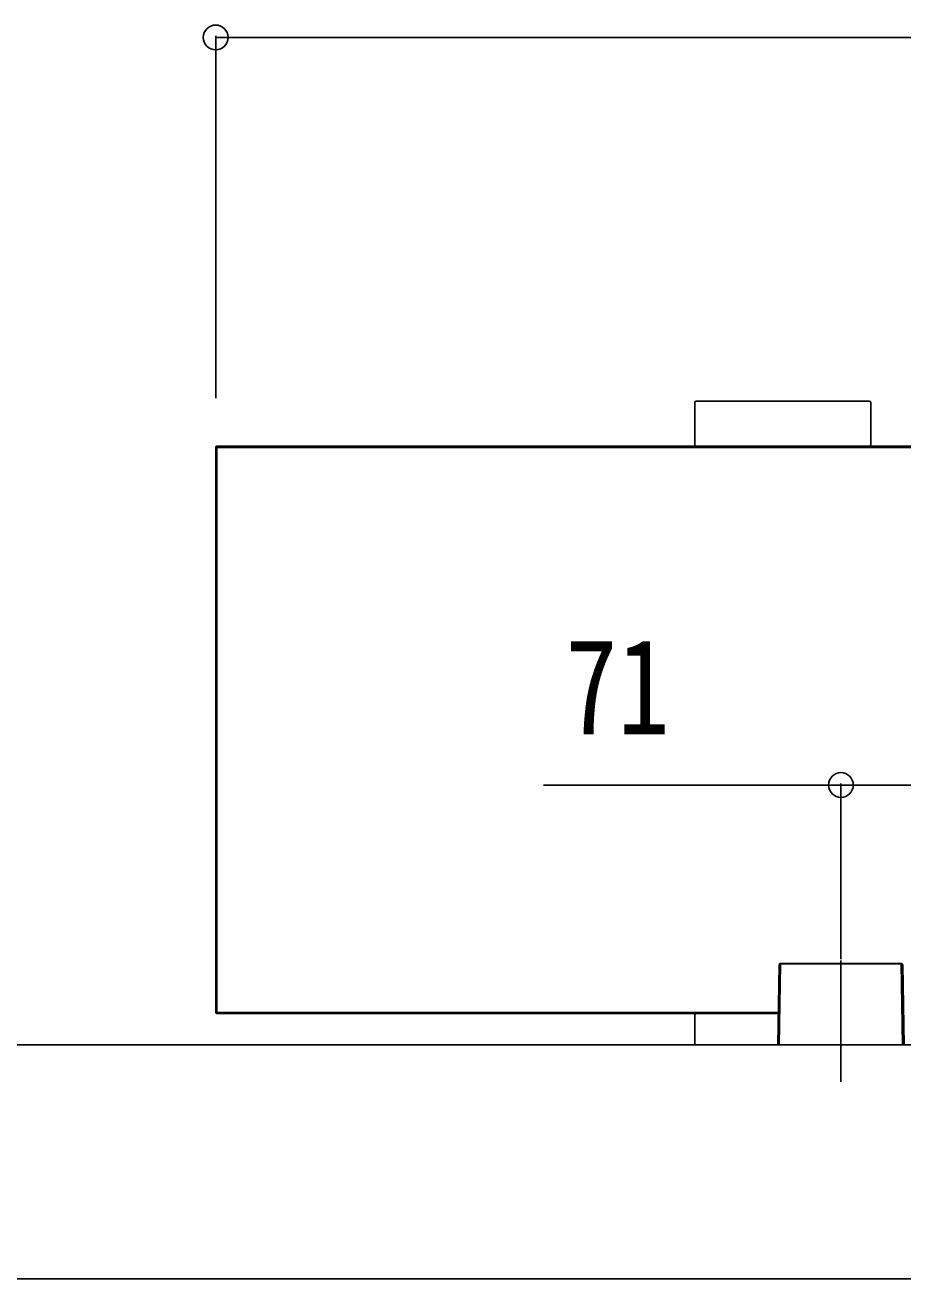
# Model space of a CAD drawing. Units: millimetres, scale not verified. Extents: x -8410 to 8410, y -5940 to 5940.
# Drawn here: x 1565 to 2169, y 4105 to 4967 of the extents above; entities that cross this region are included whole.
import ezdxf
from ezdxf.enums import TextEntityAlignment as Align

# ---------------------------------------------------------------- set-up
doc = ezdxf.new("R2010")
doc.units = ezdxf.units.MM
doc.header["$LTSCALE"] = 30
for name, color, linetype in [('0-3_YKK_13', 4, 'Continuous'), ('0-4_YKK_A1', 4, 'Continuous'), ('0-5_YKK_D', 6, 'Continuous')]:
    doc.layers.add(name, color=color, linetype=linetype)
doc.styles.add('ＭＳ ゴシック', font='')
doc.styles.get('ＭＳ ゴシック').set_extended_font_data('MS Gothic')

msp = doc.modelspace()

# ---------------------------------------------------------------- linework, layer by layer
at = {"layer": '0-3_YKK_13'}
for p, q in [((2026.04, 4678.1), (2026.04, 4707.1)), ((2027.04, 4708.1), (2146.04, 4708.1)), ((2147.04, 4707.1), (2147.04, 4678.1)), ((1696.54, 4676.27), (1696.54, 4287.87)), ((1696.54, 4676.27), (1697.34, 4676.27)), ((1697.34, 4676.27), (1697.34, 4677.07)), ((1697.48, 4677.07), (1697.34, 4677.07)), ((1697.34, 4676.27), (1697.34, 4287.87)), ((1697.34, 4676.27), (2178.64, 4676.27)), ((2178.64, 4677.07), (1697.48, 4677.07)), ((2146.04, 4677.1), (2027.04, 4677.1)), ((2083.09, 4265.6), (2084.05, 4320.58)), ((2084.08, 4265.6), (2085.05, 4321.14)), ((2085.05, 4321.56), (2085.05, 4321.14)), ((2168.03, 4321.56), (2085.05, 4321.56)), ((2168.03, 4321.14), (2085.05, 4321.14)), ((2126.54, 4240.1), (2126.54, 4323.4)), ((2168.03, 4321.14), (2168.03, 4321.56)), ((2168.03, 4321.14), (2169, 4265.6)), ((2169.03, 4320.58), (2169.99, 4265.6)), ((1697.34, 4287.87), (1696.54, 4287.87)), ((1697.34, 4287.87), (1697.34, 4287.07)), ((2083.48, 4287.87), (1697.34, 4287.87)), ((1697.34, 4287.07), (1697.48, 4287.07)), ((2083.47, 4287.07), (1697.48, 4287.07)), ((2026.04, 4286.1), (2026.04, 4265.6)), ((2083.47, 4287.1), (2027.04, 4287.1))]:
    msp.add_line(p, q, dxfattribs=at)
for points in [[(2084.05, 4320.58), (2084.09, 4320.84), (2084.2, 4321.08), (2084.36, 4321.29), (2084.58, 4321.45), (2084.85, 4321.54), (2085.05, 4321.56)], [(2085.05, 4321.14), (2084.79, 4321.12), (2084.55, 4321.07), (2084.35, 4320.98), (2084.19, 4320.86), (2084.09, 4320.73), (2084.05, 4320.58)], [(2169.03, 4320.58), (2168.99, 4320.83), (2168.89, 4321.07), (2168.73, 4321.27), (2168.53, 4321.43), (2168.29, 4321.53), (2168.03, 4321.56)], [(2169.03, 4320.58), (2168.99, 4320.73), (2168.89, 4320.86), (2168.73, 4320.98), (2168.53, 4321.07), (2168.29, 4321.12), (2168.03, 4321.14)]]:
    msp.add_lwpolyline(points, dxfattribs=at)
for centre, radius, start, end in [((1697.34, 4676.27), 0.8, 90, 180), ((1699.9, 4676.23), 2.56, 160.84662, 179.1034), ((1697.34, 4287.87), 0.8, 180, 270), ((1699.9, 4287.91), 2.56, 180.8966, 199.15338)]:
    msp.add_arc(centre, radius, start, end, dxfattribs=at)
for centre, major_axis in [((2027.04, 4707.1), (-0.71, 0.71)), ((2146.04, 4707.1), (0.71, 0.71)), ((2027.04, 4678.1), (-0.71, -0.71)), ((2146.04, 4678.1), (0.71, -0.71)), ((2027.04, 4286.1), (-0.71, 0.71))]:
    msp.add_ellipse(centre, major_axis=major_axis, ratio=0.99628, start_param=5.499651, end_param=7.06672, dxfattribs=at)
at = {"layer": '0-4_YKK_A1'}
for p, q in [((2197.54, 4265.6), (1282.54, 4265.6)), ((2197.54, 4104.6), (1282.54, 4104.6))]:
    msp.add_line(p, q, dxfattribs=at)
at = {"layer": '0-5_YKK_D'}
for p, q in [((1696.54, 4710.11), (1696.54, 4959.1)), ((1696.54, 4958.1), (2196.54, 4958.1)), ((2126.54, 4324.4), (2126.54, 4445.15))]:
    msp.add_line(p, q, dxfattribs=at)
msp.add_lwpolyline([(2197.54, 4444.15), (2126.54, 4444.15), (1921.94, 4444.15)], dxfattribs=at)
for centre in [(1696.54, 4958.1), (2126.54, 4444.15)]:
    msp.add_circle(centre, 8.5, dxfattribs=at)

# ---------------------------------------------------------------- texts
at = {"layer": '0-5_YKK_D', "style": 'ＭＳ ゴシック', "width": 0.8}
msp.add_text('71', height=65.98, dxfattribs=at).set_placement((1936.94, 4459.15), align=Align.BOTTOM_LEFT)

doc.saveas('drawing.dxf')
